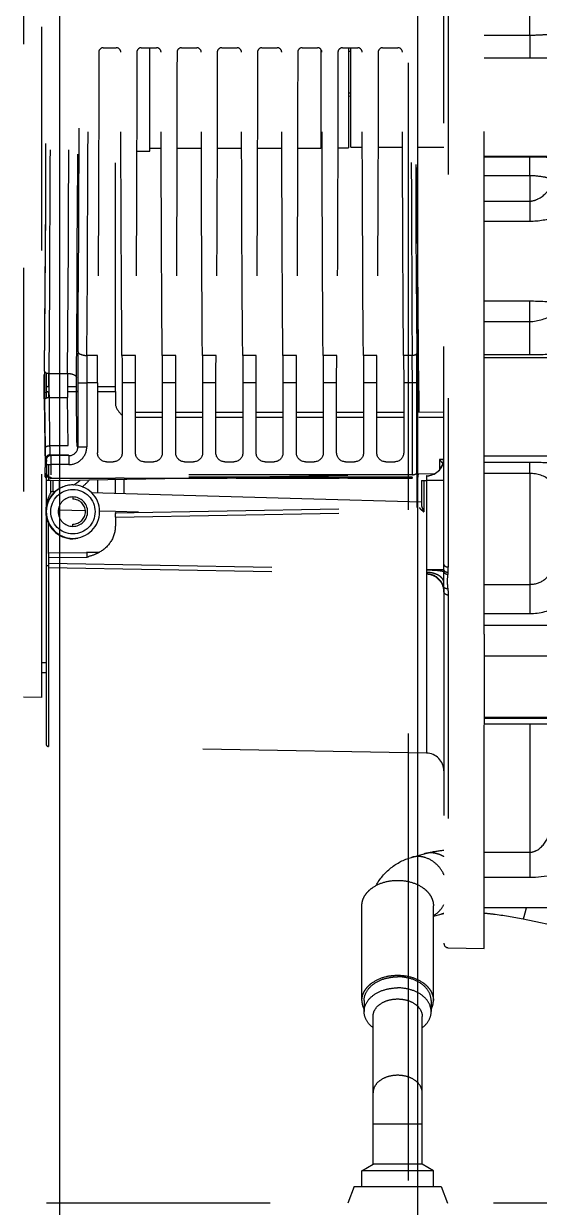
# Model space of a CAD drawing. Header units: millimetres. Extents: x 17886 to 18265, y -8727 to -7321.
# Drawn here: x 17965.225 to 17966.379, y -7876.462 to -7873.815 of the extents above; entities that cross this region are included whole.
import ezdxf

# ---------------------------------------------------------------- set-up
doc = ezdxf.new("R2010")
doc.units = ezdxf.units.MM
doc.linetypes.add('DASHEDX2', pattern=[1.5, 1, -0.5])
doc.linetypes.add('EPL_DASH', pattern=[1, 0.5, -0.5])
for name, color, linetype in [('2588541_VG01DXF_CONTINUOUS_LINE', 7, 'Continuous'), ('3551370_DKREDXF_CONTINUOUS_LINE', 7, 'Continuous'), ('3570569_DXF_CONTINUOUS_LINE', 7, 'Continuous'), ('3642481_DKREDXF_CONTINUOUS_LINE', 7, 'Continuous'), ('3725651_DKREDXF_CONTINUOUS_LINE', 7, 'Continuous'), ('3884027_DKREDXF_CONTINUOUS_LINE', 7, 'Continuous')]:
    doc.layers.add(name, color=color, linetype=linetype)

msp = doc.modelspace()

# ---------------------------------------------------------------- linework, layer by layer
at = {"color": 6}
for points in [[(17965.30618, -7860.90246), (17964.80618, -7860.90246), (17964.80618, -7880.90246), (17965.30618, -7880.90246)], [(17976.10618, -7860.90246), (17966.10618, -7860.90246), (17966.10618, -7878.90246), (17976.10618, -7878.90246)]]:
    msp.add_lwpolyline(points, close=True, dxfattribs=at)
at = {"color": 4, "linetype": 'DASHEDX2'}
msp.add_lwpolyline([(17975.80609, -7862.40246), (17975.80609, -7879.40246), (17975.20609, -7879.40246), (17975.20609, -7879.70246), (17975.70609, -7879.70246), (17975.70609, -7879.40246), (17975.80609, -7879.40246), (17966.08609, -7879.40246), (17966.18609, -7879.40246), (17966.18609, -7879.70246), (17966.68609, -7879.70246), (17966.68609, -7879.40246), (17966.08609, -7879.40246), (17966.08609, -7862.40246)], dxfattribs=at)
at = {"layer": '2588541_VG01DXF_CONTINUOUS_LINE', "color": 7, "linetype": 'EPL_DASH'}
for p, q in [((17966.09252, -7875.67956), (17966.12105, -7875.67149)), ((17966.14168, -7875.81115), (17966.15916, -7875.80621)), ((17966.34243, -7875.8173), (17966.43394, -7875.83633))]:
    msp.add_line(p, q, dxfattribs=at)
for centre, radius, start, end in [((17966.13258, -7875.733), 0.06401, 59.26591, 61.99057), ((17966.09329, -7875.7519), 0.07948, 24.77522, 28.24084), ((17966.14483, -7875.75559), 0.05261, 285.80377, 292.83978)]:
    msp.add_arc(centre, radius, start, end, dxfattribs=at)
for points, knots in [([(17966.12105, -7875.67149), (17966.12447, -7875.67053), (17966.13888, -7875.6669), (17966.15362, -7875.66469), (17966.16487, -7875.66357)], [0, 0, 0, 0, 0.2389649, 1, 1, 1, 1]), ([(17966.1503, -7875.67155), (17966.14788, -7875.67088), (17966.13827, -7875.66887), (17966.12809, -7875.6695), (17966.12105, -7875.6715)], [0, 0, 0, 0, 0.2549825, 1, 1, 1, 1]), ([(17966.0134, -7875.74245), (17966.02182, -7875.7275), (17966.04436, -7875.70027), (17966.07597, -7875.68425), (17966.09252, -7875.67956)], [0, 0, 0, 0, 0.4995076, 1, 1, 1, 1]), ([(17966.12177, -7875.67962), (17966.11935, -7875.67895), (17966.10974, -7875.67694), (17966.09956, -7875.67757), (17966.09252, -7875.67956)], [0, 0, 0, 0, 0.2549825, 1, 1, 1, 1]), ([(17966.16331, -7875.71429), (17966.15884, -7875.70596), (17966.14711, -7875.69113), (17966.13039, -7875.682), (17966.12177, -7875.67962)], [0, 0, 0, 0, 0.5138409, 1, 1, 1, 1]), ([(17966.14181, -7875.80967), (17966.14428, -7875.8083), (17966.1539, -7875.80195), (17966.16137, -7875.79256), (17966.1653, -7875.78482)], [0, 0, 0, 0, 0.2453001, 1, 1, 1, 1]), ([(17966.15916, -7875.80621), (17966.15955, -7875.8061), (17966.16146, -7875.80559), (17966.16338, -7875.80516), (17966.16492, -7875.80486)], [0, 0, 0, 0, 0.206969, 1, 1, 1, 1]), ([(17966.25498, -7875.80395), (17966.26198, -7875.8046), (17966.29131, -7875.80779), (17966.32044, -7875.81272), (17966.34243, -7875.8173)], [0, 0, 0, 0, 0.2384163, 1, 1, 1, 1]), ([(17966.34243, -7875.8173), (17966.34261, -7875.81734), (17966.34303, -7875.81659), (17966.34352, -7875.8155), (17966.34428, -7875.81332), (17966.34516, -7875.81046), (17966.34621, -7875.80676), (17966.34789, -7875.80045), (17966.34916, -7875.79535), (17966.35004, -7875.79172)], [0, 0, 0, 0, 0.0204491, 0.0713744, 0.1540633, 0.2677478, 0.4111503, 0.5824686, 1, 1, 1, 1])]:
    msp.add_open_spline(points, degree=3, knots=knots, dxfattribs=at)
msp.add_open_spline([(17966.16264, -7875.67649), (17966.15873, -7875.67441), (17966.15457, -7875.67273), (17966.1503, -7875.67155)], degree=3, dxfattribs=at)
at = {"layer": '3551370_DKREDXF_CONTINUOUS_LINE', "color": 6, "linetype": 'EPL_DASH'}
for p, q in [((17966.1652, -7875.03743), (17966.1652, -7871.82814)), ((17966.2552, -7874.55664), (17966.2552, -7871.94702)), ((17965.22502, -7872.36129), (17965.22502, -7875.32163)), ((17966.17502, -7872.65258), (17966.17502, -7875.03034)), ((17965.4302, -7874.6265), (17965.4302, -7873.86896)), ((17965.8902, -7873.87309), (17965.8902, -7874.09396)), ((17965.9516, -7873.8767), (17965.9575, -7873.87694)), ((17965.9516, -7873.96992), (17965.9572, -7873.97011)), ((17965.47773, -7874.10046), (17965.5072, -7874.10046)), ((17965.5072, -7874.09396), (17965.53264, -7874.09396)), ((17965.56775, -7874.09396), (17965.62264, -7874.09396)), ((17965.65775, -7874.09396), (17965.71264, -7874.09396)), ((17965.74775, -7874.09396), (17965.80264, -7874.09396)), ((17965.83775, -7874.09396), (17965.8902, -7874.09396)), ((17965.89264, -7874.0933), (17965.8902, -7874.09396)), ((17965.92775, -7874.09296), (17965.9516, -7874.09296)), ((17965.9572, -7874.09146), (17965.98264, -7874.09146)), ((17966.01776, -7874.09146), (17966.07264, -7874.09146)), ((17966.10563, -7874.09146), (17966.1652, -7874.09146)), ((17965.39042, -7874.55705), (17965.36659, -7874.55705)), ((17965.47542, -7874.55705), (17965.44497, -7874.55705)), ((17965.56542, -7874.55705), (17965.53497, -7874.55705)), ((17965.65542, -7874.55705), (17965.62497, -7874.55705)), ((17965.74542, -7874.55705), (17965.71497, -7874.55705)), ((17965.83542, -7874.55705), (17965.80497, -7874.55705)), ((17965.92542, -7874.55705), (17965.89497, -7874.55705)), ((17966.01542, -7874.55705), (17965.98497, -7874.55705)), ((17966.09434, -7874.55705), (17966.07497, -7874.55705)), ((17965.2752, -7874.59591), (17965.2752, -7874.62389)), ((17965.28031, -7874.5972), (17965.28031, -7874.62662)), ((17965.28171, -7874.5972), (17965.32286, -7874.5972)), ((17965.2752, -7874.64078), (17965.2752, -7874.65246)), ((17965.28031, -7874.63773), (17965.28031, -7874.65089)), ((17965.34634, -7874.61804), (17965.36634, -7874.61804)), ((17965.34634, -7874.61804), (17965.34634, -7874.76112)), ((17965.3902, -7874.61804), (17965.36634, -7874.61804)), ((17965.36634, -7874.61804), (17965.36634, -7874.76112)), ((17965.4302, -7874.6376), (17965.4302, -7874.66387)), ((17965.4752, -7874.61804), (17965.4452, -7874.61804)), ((17965.4752, -7874.77498), (17965.4752, -7874.61804)), ((17965.5652, -7874.61804), (17965.5352, -7874.61804)), ((17965.5352, -7874.61804), (17965.5352, -7874.77498)), ((17965.5652, -7874.77498), (17965.5652, -7874.61804)), ((17965.6552, -7874.61804), (17965.6252, -7874.61804)), ((17965.6552, -7874.77498), (17965.6552, -7874.61804)), ((17965.7452, -7874.61804), (17965.7152, -7874.61804)), ((17965.7452, -7874.77498), (17965.7452, -7874.61804)), ((17965.8352, -7874.61804), (17965.8052, -7874.61804)), ((17965.8052, -7874.61804), (17965.8052, -7874.77498)), ((17965.9252, -7874.61804), (17965.8952, -7874.61804)), ((17965.8952, -7874.61804), (17965.8952, -7874.77498)), ((17965.9252, -7874.77498), (17965.9252, -7874.61804)), ((17966.0152, -7874.61804), (17965.9852, -7874.61804)), ((17965.9852, -7874.61804), (17965.9852, -7874.77498)), ((17966.09459, -7874.61804), (17966.0752, -7874.61804)), ((17966.10458, -7874.61804), (17966.09459, -7874.61804)), ((17966.09459, -7874.82428), (17966.09459, -7874.61804)), ((17966.10458, -7874.81961), (17966.10458, -7874.61804)), ((17965.27178, -7874.65677), (17965.27315, -7874.76473)), ((17965.28178, -7874.65089), (17965.3229, -7874.65089)), ((17965.28178, -7874.65089), (17965.28315, -7874.75885)), ((17965.4752, -7874.68386), (17965.5352, -7874.68384)), ((17965.5652, -7874.68382), (17965.6252, -7874.6838)), ((17965.6552, -7874.68379), (17965.7152, -7874.68376)), ((17965.7452, -7874.68375), (17965.8052, -7874.68372)), ((17965.8352, -7874.68371), (17965.8952, -7874.68368)), ((17965.9252, -7874.68367), (17965.9852, -7874.68364)), ((17966.0152, -7874.68363), (17966.0752, -7874.6836)), ((17966.10912, -7874.68359), (17966.1652, -7874.68356)), ((17965.5352, -7874.6962), (17965.4752, -7874.69623)), ((17965.6252, -7874.69617), (17965.5652, -7874.69619)), ((17965.7152, -7874.69613), (17965.6552, -7874.69615)), ((17965.8052, -7874.69609), (17965.7452, -7874.69612)), ((17965.8952, -7874.69605), (17965.8352, -7874.69608)), ((17965.9852, -7874.69601), (17965.9252, -7874.69604)), ((17966.0752, -7874.69597), (17966.0152, -7874.696)), ((17966.1652, -7874.69593), (17966.10904, -7874.69596)), ((17965.34634, -7874.76112), (17965.36634, -7874.76112)), ((17965.27398, -7874.78945), (17965.27564, -7874.79111)), ((17965.28398, -7874.77946), (17965.28564, -7874.78112)), ((17965.32635, -7874.78112), (17965.28564, -7874.78112)), ((17965.32634, -7874.78112), (17965.32634, -7874.80111)), ((17965.49519, -7874.79498), (17965.5152, -7874.79498)), ((17965.94519, -7874.79498), (17965.9652, -7874.79498)), ((17966.1652, -7874.78946), (17966.15537, -7874.78976)), ((17966.16258, -7874.80136), (17966.1652, -7874.78722)), ((17966.2552, -7875.18039), (17966.2552, -7874.79175)), ((17965.2752, -7874.82214), (17965.2752, -7874.8362)), ((17965.27581, -7874.81961), (17965.27527, -7874.82122)), ((17965.28031, -7874.80111), (17965.28031, -7874.82769)), ((17965.32634, -7874.80111), (17965.28581, -7874.80111)), ((17966.12665, -7874.8266), (17966.12973, -7874.82642)), ((17966.12973, -7874.82642), (17966.1434, -7874.82249)), ((17966.1434, -7874.82249), (17966.15495, -7874.81375)), ((17966.15495, -7874.81375), (17966.16258, -7874.80136)), ((17965.27503, -7874.8362), (17965.27503, -7874.90646)), ((17965.28031, -7874.82935), (17965.28031, -7874.8362)), ((17965.28589, -7874.82935), (17965.28527, -7874.83121)), ((17965.30555, -7874.85478), (17965.30555, -7874.83681)), ((17965.3902, -7874.83533), (17965.3902, -7874.86407)), ((17965.4302, -7874.86518), (17965.4302, -7874.83463)), ((17965.44985, -7874.86573), (17965.44985, -7874.83429)), ((17966.12011, -7874.83671), (17966.12011, -7874.90671)), ((17966.1652, -7874.83661), (17966.1259, -7874.83661)), ((17966.1259, -7874.83661), (17966.1259, -7875.03631)), ((17965.28028, -7874.88212), (17965.28027, -7874.87755)), ((17965.28514, -7874.86114), (17965.29606, -7874.86145)), ((17965.84747, -7874.87677), (17966.1152, -7874.88419)), ((17965.36285, -7874.90453), (17965.3026, -7874.90285)), ((17965.43018, -7874.9064), (17965.39441, -7874.90541)), ((17965.43011, -7874.91875), (17966.12011, -7874.90671)), ((17965.48213, -7874.90785), (17965.43018, -7874.9064)), ((17966.1152, -7874.8928), (17966.1152, -7874.89303)), ((17965.28031, -7874.99874), (17965.28031, -7874.9312)), ((17965.28031, -7875.00874), (17965.36624, -7875.00799)), ((17965.28035, -7874.99874), (17965.36572, -7874.998)), ((17965.2752, -7875.02635), (17965.2752, -7875.42635)), ((17965.28031, -7875.02155), (17966.1259, -7875.03631)), ((17965.28031, -7875.03155), (17966.1259, -7875.04631)), ((17965.28031, -7875.03155), (17965.28031, -7875.43155)), ((17966.16461, -7875.03631), (17966.1259, -7875.03631)), ((17966.1259, -7875.03631), (17966.12597, -7875.03739)), ((17966.1259, -7875.04631), (17966.1259, -7875.44631)), ((17966.1652, -7875.06569), (17966.1652, -7875.04244)), ((17966.1652, -7875.08614), (17966.1652, -7875.87163)), ((17966.17502, -7875.09227), (17966.17502, -7875.88163)), ((17965.26537, -7875.26646), (17965.2752, -7875.26646)), ((17965.26537, -7875.32233), (17965.22502, -7875.32163)), ((17966.2552, -7875.88303), (17966.2552, -7875.38171)), ((17966.1259, -7875.44631), (17965.28031, -7875.43155)), ((17966.17502, -7875.88163), (17966.2552, -7875.88303))]:
    msp.add_line(p, q, dxfattribs=at)
at = {"layer": '3551370_DKREDXF_CONTINUOUS_LINE', "color": 7, "linetype": 'EPL_DASH'}
for p, q in [((17965.26537, -7875.32233), (17965.26537, -7872.36058)), ((17965.40306, -7873.86896), (17965.43233, -7873.86896)), ((17965.48806, -7873.86896), (17965.52233, -7873.86896)), ((17965.5072, -7874.10046), (17965.5072, -7873.86896)), ((17965.57806, -7873.86896), (17965.61233, -7873.86896)), ((17965.66806, -7873.86896), (17965.70233, -7873.86896)), ((17965.75806, -7873.86896), (17965.79233, -7873.86896)), ((17965.84806, -7873.86896), (17965.88233, -7873.86896)), ((17965.93806, -7873.86896), (17965.97233, -7873.86896)), ((17965.9516, -7873.86896), (17965.9516, -7874.09296)), ((17965.9572, -7874.09146), (17965.9572, -7873.86896)), ((17966.02806, -7873.86896), (17966.06233, -7873.86896)), ((17965.9572, -7873.9774), (17965.9516, -7873.97775)), ((17965.2752, -7874.62389), (17965.2752, -7874.64078)), ((17965.28031, -7874.62662), (17965.28159, -7874.62661)), ((17965.28031, -7874.63773), (17965.28164, -7874.63773)), ((17965.3228, -7874.62658), (17965.3428, -7874.62657)), ((17965.32283, -7874.63769), (17965.34289, -7874.63767)), ((17965.34426, -7874.7471), (17965.34289, -7874.63913)), ((17965.3902, -7874.61804), (17965.3902, -7874.77498)), ((17965.3902, -7874.62653), (17965.4302, -7874.6265)), ((17965.3902, -7874.63764), (17965.4302, -7874.6376)), ((17965.4302, -7874.6376), (17965.4302, -7874.6265)), ((17965.4452, -7874.61804), (17965.4452, -7874.77498)), ((17965.6252, -7874.61804), (17965.6252, -7874.77498)), ((17965.7152, -7874.61804), (17965.7152, -7874.77498)), ((17965.8352, -7874.77498), (17965.8352, -7874.61804)), ((17966.0152, -7874.77498), (17966.0152, -7874.61804)), ((17966.0752, -7874.61804), (17966.0752, -7874.77498)), ((17965.27088, -7874.65418), (17965.27283, -7874.8079)), ((17965.32427, -7874.75885), (17965.3229, -7874.65089)), ((17965.28315, -7874.75885), (17965.32427, -7874.75885)), ((17965.34634, -7874.76112), (17965.34468, -7874.75946)), ((17965.28398, -7874.77946), (17965.32468, -7874.77946)), ((17965.32635, -7874.78112), (17965.32468, -7874.77946)), ((17965.41019, -7874.79498), (17965.4252, -7874.79498)), ((17965.58519, -7874.79498), (17965.6052, -7874.79498)), ((17965.67519, -7874.79498), (17965.6952, -7874.79498)), ((17965.76519, -7874.79498), (17965.7852, -7874.79498)), ((17965.85519, -7874.79498), (17965.8752, -7874.79498)), ((17966.03519, -7874.79498), (17966.0552, -7874.79498)), ((17966.15537, -7874.78976), (17966.15537, -7874.81304)), ((17965.27581, -7874.80111), (17965.28581, -7874.80111)), ((17965.27581, -7874.80111), (17965.27581, -7874.81961)), ((17965.28581, -7874.80111), (17965.28581, -7874.82425)), ((17966.09459, -7874.82428), (17965.28581, -7874.82425)), ((17965.9501, -7874.82556), (17965.73274, -7874.82935)), ((17966.10515, -7874.82285), (17966.10163, -7874.82291)), ((17966.10512, -7874.82122), (17966.10458, -7874.81961)), ((17966.1439, -7874.82217), (17966.1068, -7874.82282)), ((17965.27349, -7874.82844), (17965.27433, -7874.83096)), ((17965.27503, -7874.8362), (17965.28502, -7874.8362)), ((17965.28502, -7874.8362), (17965.28502, -7874.86527)), ((17965.28527, -7874.83121), (17965.43021, -7874.83121)), ((17966.0945, -7874.82935), (17965.28589, -7874.82935)), ((17965.62618, -7874.83121), (17965.28603, -7874.83715)), ((17965.2902, -7874.8362), (17965.2902, -7874.86128)), ((17965.3352, -7874.84654), (17965.3352, -7874.84681)), ((17965.4502, -7874.83121), (17965.6802, -7874.83121)), ((17965.68991, -7874.83083), (17965.69066, -7874.83083)), ((17965.7002, -7874.83121), (17965.9302, -7874.83121)), ((17965.939, -7874.83094), (17965.94158, -7874.83094)), ((17965.9502, -7874.83121), (17966.09512, -7874.83121)), ((17966.09512, -7874.83121), (17966.0945, -7874.82935)), ((17966.10537, -7874.8975), (17966.10537, -7874.8362)), ((17966.1059, -7874.84095), (17966.1059, -7874.8975)), ((17966.1069, -7874.82844), (17966.10606, -7874.83096)), ((17966.1152, -7874.83671), (17966.12011, -7874.83671)), ((17966.1152, -7874.83671), (17966.1152, -7874.8928)), ((17966.12011, -7874.83671), (17966.1259, -7874.83661)), ((17965.3352, -7874.87352), (17965.3352, -7874.87852)), ((17965.43011, -7874.90876), (17966.11028, -7874.89688)), ((17966.11028, -7874.89688), (17966.1103, -7874.89704)), ((17966.1103, -7874.89704), (17966.11031, -7874.8975)), ((17966.1152, -7874.8928), (17966.11521, -7874.89302)), ((17965.2752, -7874.91176), (17965.2752, -7875.02635)), ((17965.43011, -7874.91875), (17965.43011, -7874.93827)), ((17965.3352, -7874.9394), (17965.3352, -7874.9344)), ((17965.3352, -7874.96646), (17965.3352, -7874.96611)), ((17965.3352, -7874.96654), (17965.3352, -7874.96716)), ((17965.28031, -7875.00874), (17965.28031, -7875.02155)), ((17965.39365, -7874.99776), (17965.36572, -7874.998)), ((17966.1652, -7875.07561), (17966.1652, -7875.06569)), ((17965.2752, -7875.24481), (17965.26537, -7875.24481))]:
    msp.add_line(p, q, dxfattribs=at)
at = {"layer": '3551370_DKREDXF_CONTINUOUS_LINE', "color": 6, "linetype": 'EPL_DASH'}
for points in [[(17965.37641, -7874.86368), (17965.55742, -7874.86872), (17965.84747, -7874.87677)], [(17966.12611, -7875.04554), (17966.12608, -7875.04577), (17966.12605, -7875.04596), (17966.12602, -7875.04612), (17966.12598, -7875.04622), (17966.12594, -7875.04629), (17966.1259, -7875.04631)]]:
    msp.add_lwpolyline(points, dxfattribs=at)
msp.add_circle((17965.3352, -7874.90646), 0.04965, dxfattribs=at)
for centre, radius, start, end in [((17882.24349, -7873.84146), 83.1029, 359.4722425, 0.5277575), ((17883.75579, -7873.84146), 81.51938, 359.4722386, 0.5277614), ((17882.70715, -7873.84146), 82.57802, 359.4756336, 0.5243686), ((17884.32059, -7873.84146), 81.0058, 359.4654546, 0.5345454), ((17868.89684, -7873.84146), 96.4724, 359.5750029, 0.4249971), ((18062.01282, -7873.84146), 95.92114, 179.5725603, 180.4274396), ((18060.93601, -7873.84146), 94.83434, 179.5701159, 180.4298841), ((17871.05681, -7873.84146), 94.29244, 359.5701159, 0.4298841), ((17974.13609, -7874.61608), 8.78975, 179.56223, 180.012788), ((17972.20778, -7874.6163), 6.84145, 179.503755, 180.014605), ((17958.82555, -7874.6163), 7.26904, 359.986255, 0.467054), ((17957.45225, -7874.6176), 8.65234, 359.997096, 0.427886), ((17965.32634, -7874.76112), 0.03999, 269.9986, 0.0014), ((17965.28398, -7874.78946), 0.01, 90.02106, 179.97894), ((17965.28564, -7874.79112), 0.01, 90.02106, 179.97894), ((17965.3352, -7874.90646), 0.05965, 90, 270), ((17965.27697, -7874.7473), 0.11615, 300.64496, 306.98544), ((17965.28293, -7874.75536), 0.10611, 307.0314, 310.44368), ((17965.3352, -7874.90646), 0.03294, 270, 90), ((17966.1252, -7875.0863), 0.04, 38.14286, 50.85714), ((17965.2804, -7875.42635), 0.0052, 179.99785, 268.99996), ((17966.1252, -7875.4863), 0.04, 0, 89), ((17966.1752, -7875.87163), 0.01, 180, 269)]:
    msp.add_arc(centre, radius, start, end, dxfattribs=at)
at = {"layer": '3551370_DKREDXF_CONTINUOUS_LINE', "color": 7, "linetype": 'EPL_DASH'}
for centre, radius, start, end in [((17965.40307, -7873.87896), 0.01, 90.05051, 180.04819), ((17965.43233, -7873.87896), 0.01, 359.95181, 89.94949), ((17965.61233, -7873.87896), 0.01, 359.95181, 89.94949), ((17965.70233, -7873.87896), 0.01, 359.95181, 89.94949), ((17965.84807, -7873.87896), 0.01, 90.05051, 180.04819), ((17966.02807, -7873.87896), 0.01, 90.05051, 180.04819), ((17966.06233, -7873.87896), 0.01, 359.95181, 89.94949), ((17968.44864, -7874.62172), 3.17706, 179.8565, 180.45578), ((17968.15969, -7874.61967), 2.8881, 179.45783, 179.88298), ((17967.48729, -7874.62169), 2.20571, 179.82785, 180.54692), ((17967.4823, -7874.62094), 2.20072, 179.60667, 179.84689), ((17967.10585, -7874.61826), 1.82426, 179.33834, 179.60969), ((17969.52181, -7874.62138), 4.19902, 179.66999, 180.40259), ((17966.85437, -7874.62143), 1.51158, 179.44995, 180.67102), ((17967.4432, -7874.62949), 2.17159, 180.46197, 180.71971), ((17966.79287, -7874.62812), 1.51126, 180.55455, 180.86328), ((17965.32635, -7874.76113), 0.01999, 269.97473, 344.99562), ((17965.32624, -7874.76112), 0.02009, 345.03877, 359.98825), ((17966.22857, -7874.73634), 0.09062, 216.12434, 218.77402), ((17966.12595, -7874.78731), 0.03926, 337.70743, 340.89643), ((17966.12586, -7874.78732), 0.03933, 340.95067, 359.9223), ((17966.0944, -7874.80411), 0.02025, 270.53656, 277.48669), ((17966.12596, -7874.7876), 0.039, 271.01137, 277.67612), ((17966.1258, -7874.78721), 0.03943, 315.73913, 318.94952), ((17966.12572, -7874.78717), 0.03953, 318.98609, 334.48736), ((17966.12599, -7874.78733), 0.03921, 334.52374, 337.70796), ((17966.1497, -7874.8363), 0.87467, 179.70174, 179.99392), ((17965.3352, -7874.90646), 0.05991, 90, 140.61696), ((17965.3352, -7874.90646), 0.05965, 270, 90), ((17965.33646, -7874.90749), 0.06154, 140.61944, 154.04229), ((17965.34551, -7874.89837), 0.06895, 151.31034, 152.15093), ((17965.3352, -7874.90646), 0.03294, 90, 270), ((17965.3352, -7874.90646), 0.02794, 270, 90), ((17965.3352, -7874.90646), 0.0607, 180, 270), ((17966.39339, -7874.79145), 0.29658, 201.65216, 202.42076), ((17966.51883, -7874.4109), 0.63624, 230.99142, 231.19462), ((17967.1628, -7874.47492), 1.12856, 202.3775, 202.4951), ((17965.33473, -7874.90607), 0.06047, 270.4473, 281.85942), ((17965.3352, -7874.90646), 0.06, 270, 281.49364), ((17966.28413, -7875.00422), 1.00384, 180.08293, 180.25832), ((17965.23134, -7874.51923), 0.50704, 285.43032, 285.5968), ((17965.27857, -7874.68802), 0.33177, 285.57762, 286.16479), ((17966.15188, -7875.02983), 0.87161, 179.45596, 179.84229), ((17966.12574, -7875.3688), 0.33141, 87.02296, 89.96045), ((17966.13144, -7875.25819), 0.22065, 85.08329, 87.01055), ((17966.0481, -7875.02459), 0.1171, 354.25827, 0.0392), ((17966.08012, -7875.03041), 0.0949, 352.86768, 0.04212), ((17966.1252, -7875.0863), 0.04, 50.85714, 89), ((17966.1252, -7875.0863), 0.04, 360, 38.14286), ((17966.17549, -7875.02966), 0.01681, 252.46879, 263.93388), ((17966.17587, -7875.02549), 0.01678, 252.6352, 259.10977), ((17966.17583, -7875.02574), 0.01652, 259.06954, 264.65235)]:
    msp.add_arc(centre, radius, start, end, dxfattribs=at)
at = {"layer": '3551370_DKREDXF_CONTINUOUS_LINE', "color": 6, "linetype": 'EPL_DASH', "extrusion": (0, 0, -1)}
for centre, major_axis, ratio, start_param, end_param in [((17966.13225, -7873.84146), (0, 1.5475), 0.0174551, -2.110407, -1.0513296), ((17965.44736, -7873.84146), (0, 1.76), 0.0174551, -4.6910767, -4.293675), ((17965.56304, -7873.84146), (0, 1.76), 0.0174551, -1.9895103, -1.5921086), ((17965.53736, -7873.84146), (0, 1.76), 0.0174551, -4.6910767, -4.293675), ((17965.62736, -7873.84146), (0, 1.76), 0.0174551, -4.6910767, -4.293675), ((17965.71736, -7873.84146), (0, 1.76), 0.0174551, -4.6910767, -4.293675), ((17965.83304, -7873.84146), (0, 1.76), 0.0174551, -1.9895103, -1.5921086), ((17965.92304, -7873.84146), (0, 1.76), 0.0174551, -1.9895103, -1.5921086), ((17965.89736, -7873.84146), (0, 1.76), 0.0174551, -4.6910767, -4.293675), ((17966.01304, -7873.84146), (0, 1.76), 0.0174551, -1.9895103, -1.5921086), ((17965.47782, -7874.61804), (0, 0.15), 0.0174551, -1.5707963, -1.1520823), ((17965.53258, -7874.61804), (0, 0.15), 0.0174551, 1.1520823, 1.5707963), ((17965.56782, -7874.61804), (0, 0.15), 0.0174551, -1.5707963, -1.1520823), ((17965.65782, -7874.61804), (0, 0.15), 0.0174551, -1.5707963, -1.1520823), ((17965.74782, -7874.61804), (0, 0.15), 0.0174551, -1.5707963, -1.1520823), ((17965.80258, -7874.61804), (0, 0.15), 0.0174551, 1.1520823, 1.5707963), ((17965.89258, -7874.61804), (0, 0.15), 0.0174551, 1.1520823, 1.5707963), ((17965.92782, -7874.61804), (0, 0.15), 0.0174551, -1.5707963, -1.1520823), ((17965.98258, -7874.61804), (0, 0.15), 0.0174551, 1.1520823, 1.5707963), ((17966.10833, -7874.66226), (0, 0.05), 0.0174551, 1.0311856, 2.0136672), ((17965.4952, -7874.77497), (0.01415, 0.01415), 0.9996955, -3.9268385, -2.3563468), ((17965.51519, -7874.77497), (-0.01415, 0.01415), 0.9996955, -3.9268385, -2.3563468), ((17965.9452, -7874.77497), (0.01415, 0.01415), 0.9996955, -3.9268385, -2.3563468), ((17965.96519, -7874.77497), (-0.01415, 0.01415), 0.9996955, 2.3563468, 3.9268385)]:
    msp.add_ellipse(centre, major_axis=major_axis, ratio=ratio, start_param=start_param, end_param=end_param, dxfattribs=at)
at = {"layer": '3551370_DKREDXF_CONTINUOUS_LINE', "color": 7, "linetype": 'EPL_DASH', "extrusion": (0, 0, -1)}
for centre, major_axis, ratio, start_param, end_param in [((17965.24814, -7873.84146), (0, 1.505), 0.0174551, 1.0428629, 2.0987298), ((17965.36236, -7873.84146), (0, 1.76), 0.0174551, -4.6910767, -4.293675), ((17965.47304, -7873.84146), (0, 1.76), 0.0174551, -1.9895103, -1.5921086), ((17965.65304, -7873.84146), (0, 1.76), 0.0174551, -1.9895103, -1.5921086), ((17965.74304, -7873.84146), (0, 1.76), 0.0174551, -1.9895103, -1.5921086), ((17965.80736, -7873.84146), (0, 1.76), 0.0174551, -4.6910767, -4.293675), ((17965.98736, -7873.84146), (0, 1.76), 0.0174551, -4.6910767, -4.293675), ((17966.10304, -7873.84146), (0, 1.76), 0.0174551, -1.9895103, -1.5921086), ((17965.39282, -7874.61804), (0, 0.15), 0.0174551, -1.5707963, -1.1520823), ((17965.44258, -7874.61804), (0, 0.15), 0.0174551, 1.1520823, 1.5707963), ((17965.62258, -7874.61804), (0, 0.15), 0.0174551, 1.1520823, 1.5707963), ((17965.71258, -7874.61804), (0, 0.15), 0.0174551, 1.1520823, 1.5707963), ((17965.83782, -7874.61804), (0, 0.15), 0.0174551, -1.5707963, -1.1520823), ((17966.01782, -7874.61804), (0, 0.15), 0.0174551, -1.5707963, -1.1520823), ((17966.07258, -7874.61804), (0, 0.15), 0.0174551, 1.1520823, 1.5707963), ((17965.27159, -7874.62479), (0, 0.05), 0.0174551, 4.0840704, 5.2403224), ((17965.4102, -7874.77497), (-0.01415, -0.01415), 0.9996955, -0.7852459, 0.7852459), ((17965.42519, -7874.77497), (-0.01415, 0.01415), 0.9996955, -3.9268385, -2.3563468), ((17965.5852, -7874.77497), (-0.01415, -0.01415), 0.9996955, -0.7852459, 0.7852459), ((17965.60519, -7874.77497), (-0.01415, 0.01415), 0.9996955, -3.9268385, -2.3563468), ((17965.6752, -7874.77497), (-0.01415, -0.01415), 0.9996955, -0.7852459, 0.7852459), ((17965.69519, -7874.77497), (-0.01415, 0.01415), 0.9996955, -3.9268385, -2.3563468), ((17965.7652, -7874.77497), (-0.01415, -0.01415), 0.9996955, -0.7852459, 0.7852459), ((17965.78519, -7874.77497), (-0.01415, 0.01415), 0.9996955, -3.9268385, -2.3563468), ((17965.8552, -7874.77497), (0.01415, 0.01415), 0.9996955, -3.9268385, -2.3563468), ((17965.87519, -7874.77497), (-0.01415, 0.01415), 0.9996955, -3.9268385, -2.3563468), ((17966.0352, -7874.77497), (-0.01415, -0.01415), 0.9996955, -0.7852459, 0.7852459), ((17966.05519, -7874.77497), (-0.01415, 0.01415), 0.9996955, -3.9268385, -2.3563468), ((17965.27354, -7874.77851), (0, 0.05), 0.0174551, 3.1939525, 4.0840704), ((17966.10686, -7874.77851), (0, 0.05), 0.0174551, 2.6635664, 3.0892328), ((17965.27432, -7874.84095), (0, 0.01), 0.0174551, 0.0523599, 0.4319984), ((17966.10607, -7874.84095), (0, 0.01), 0.0174551, -1.5707963, -0.0523599)]:
    msp.add_ellipse(centre, major_axis=major_axis, ratio=ratio, start_param=start_param, end_param=end_param, dxfattribs=at)
at = {"layer": '3551370_DKREDXF_CONTINUOUS_LINE', "color": 7, "linetype": 'EPL_DASH'}
for points in [[(17965.48806, -7873.86896), (17965.48398, -7873.86896), (17965.47943, -7873.87254), (17965.4784, -7873.87649)], [(17965.53232, -7873.87897), (17965.53232, -7873.87526), (17965.52956, -7873.87114), (17965.52613, -7873.86973)], [(17965.57806, -7873.86896), (17965.57398, -7873.86896), (17965.56943, -7873.87254), (17965.5684, -7873.87649)], [(17965.66806, -7873.86896), (17965.66398, -7873.86896), (17965.65943, -7873.87254), (17965.6584, -7873.87649)], [(17965.75806, -7873.86896), (17965.75398, -7873.86896), (17965.74943, -7873.87254), (17965.7484, -7873.87649)], [(17965.80232, -7873.87897), (17965.80232, -7873.87526), (17965.79956, -7873.87114), (17965.79613, -7873.86973)], [(17965.89232, -7873.87897), (17965.89232, -7873.87526), (17965.88956, -7873.87114), (17965.88613, -7873.86973)], [(17965.93806, -7873.86896), (17965.93398, -7873.86896), (17965.92943, -7873.87254), (17965.9284, -7873.87649)], [(17965.98232, -7873.87897), (17965.98232, -7873.87526), (17965.97956, -7873.87114), (17965.97613, -7873.86973)], [(17965.4302, -7874.66387), (17965.4302, -7874.66553), (17965.4304, -7874.66719), (17965.43077, -7874.6688)], [(17965.43077, -7874.6688), (17965.43269, -7874.67718), (17965.43875, -7874.68432), (17965.44475, -7874.69048)], [(17966.16318, -7874.79915), (17966.16137, -7874.79718), (17966.1596, -7874.79517), (17966.15792, -7874.79309)], [(17965.27605, -7874.82504), (17965.27703, -7874.82739), (17965.2791, -7874.82946), (17965.28146, -7874.83043)], [(17966.15404, -7874.81473), (17966.14809, -7874.82085), (17966.13963, -7874.82511), (17966.13117, -7874.82625)], [(17965.27736, -7874.88591), (17965.27891, -7874.87908), (17965.28127, -7874.87236), (17965.28455, -7874.86616)], [(17965.27503, -7874.90646), (17965.27511, -7874.89759), (17965.27725, -7874.88853), (17965.28112, -7874.88055)], [(17965.27503, -7874.90646), (17965.27506, -7874.89957), (17965.27583, -7874.89263), (17965.27736, -7874.88591)], [(17966.11222, -7874.90005), (17966.11415, -7874.90192), (17966.11627, -7874.9036), (17966.11835, -7874.90529)], [(17966.1152, -7874.89302), (17966.11537, -7874.89577), (17966.11672, -7874.89832), (17966.11773, -7874.90088)], [(17965.39366, -7874.99777), (17965.38652, -7875.00167), (17965.37875, -7875.0044), (17965.37093, -7875.00667)], [(17966.12597, -7875.03739), (17966.1261, -7875.03951), (17966.1262, -7875.04164), (17966.12618, -7875.04376)], [(17966.16461, -7875.03631), (17966.16522, -7875.03895), (17966.16827, -7875.04069), (17966.17086, -7875.0415)], [(17966.143, -7875.04464), (17966.13747, -7875.04302), (17966.13166, -7875.04225), (17966.1259, -7875.04219)], [(17966.14304, -7875.0494), (17966.13778, -7875.04699), (17966.1319, -7875.04566), (17966.12611, -7875.04554)], [(17966.15045, -7875.04746), (17966.14805, -7875.04631), (17966.14555, -7875.04538), (17966.143, -7875.04464)], [(17966.16415, -7875.07405), (17966.1615, -7875.06356), (17966.15287, -7875.05392), (17966.14304, -7875.0494)], [(17966.15666, -7875.05117), (17966.15473, -7875.04973), (17966.15262, -7875.0485), (17966.15045, -7875.04746)], [(17966.16536, -7875.0427), (17966.16668, -7875.04415), (17966.16856, -7875.0451), (17966.17043, -7875.04569)], [(17966.17371, -7875.04638), (17966.1722, -7875.05681), (17966.17219, -7875.06758), (17966.17371, -7875.07801)]]:
    msp.add_open_spline(points, degree=3, dxfattribs=at)
for points, knots in [([(17965.52613, -7873.86973), (17965.52553, -7873.86948), (17965.52428, -7873.8691), (17965.52298, -7873.86896), (17965.52233, -7873.86896)], [0, 0, 0, 0, 0.503891, 1, 1, 1, 1]), ([(17965.79613, -7873.86973), (17965.79553, -7873.86948), (17965.79428, -7873.8691), (17965.79298, -7873.86896), (17965.79233, -7873.86896)], [0, 0, 0, 0, 0.503891, 1, 1, 1, 1]), ([(17965.88613, -7873.86973), (17965.88553, -7873.86948), (17965.88428, -7873.8691), (17965.88298, -7873.86896), (17965.88233, -7873.86896)], [0, 0, 0, 0, 0.503891, 1, 1, 1, 1]), ([(17965.97613, -7873.86973), (17965.97553, -7873.86948), (17965.97428, -7873.8691), (17965.97298, -7873.86896), (17965.97233, -7873.86896)], [0, 0, 0, 0, 0.503891, 1, 1, 1, 1]), ([(17965.4784, -7873.87649), (17965.47829, -7873.87689), (17965.47813, -7873.87771), (17965.47807, -7873.87855), (17965.47807, -7873.87897)], [0, 0, 0, 0, 0.5029577, 1, 1, 1, 1]), ([(17965.5684, -7873.87649), (17965.56829, -7873.87689), (17965.56813, -7873.87771), (17965.56807, -7873.87855), (17965.56807, -7873.87897)], [0, 0, 0, 0, 0.5029577, 1, 1, 1, 1]), ([(17965.6584, -7873.87649), (17965.65829, -7873.87689), (17965.65813, -7873.87771), (17965.65807, -7873.87855), (17965.65807, -7873.87897)], [0, 0, 0, 0, 0.5029577, 1, 1, 1, 1]), ([(17965.7484, -7873.87649), (17965.74829, -7873.87689), (17965.74813, -7873.87771), (17965.74807, -7873.87855), (17965.74807, -7873.87897)], [0, 0, 0, 0, 0.5029579, 1, 1, 1, 1]), ([(17965.9284, -7873.87649), (17965.92829, -7873.87689), (17965.92813, -7873.87771), (17965.92807, -7873.87855), (17965.92807, -7873.87897)], [0, 0, 0, 0, 0.5029577, 1, 1, 1, 1]), ([(17965.27171, -7874.59234), (17965.27177, -7874.59409), (17965.27466, -7874.596), (17965.27707, -7874.59662), (17965.27793, -7874.5968)], [0, 0, 0, 0, 0.6668261, 1, 1, 1, 1]), ([(17965.27793, -7874.5968), (17965.27855, -7874.59693), (17965.2798, -7874.59712), (17965.28107, -7874.59719), (17965.28171, -7874.5972)], [0, 0, 0, 0, 0.4966657, 1, 1, 1, 1]), ([(17965.32286, -7874.5972), (17965.3254, -7874.59722), (17965.33245, -7874.59779), (17965.3427, -7874.60182), (17965.34286, -7874.60692)], [0, 0, 0, 0, 0.3325942, 1, 1, 1, 1]), ([(17965.2752, -7874.62389), (17965.2752, -7874.62511), (17965.27734, -7874.62668), (17965.27915, -7874.62636), (17965.27973, -7874.62616)], [0, 0, 0, 0, 0.6645191, 1, 1, 1, 1]), ([(17965.2752, -7874.64078), (17965.2752, -7874.63949), (17965.27723, -7874.63765), (17965.27916, -7874.63802), (17965.27973, -7874.63824)], [0, 0, 0, 0, 0.67657, 1, 1, 1, 1]), ([(17965.27178, -7874.65677), (17965.27183, -7874.65482), (17965.27451, -7874.65241), (17965.27713, -7874.65158), (17965.27799, -7874.65137)], [0, 0, 0, 0, 0.6857274, 1, 1, 1, 1]), ([(17965.27799, -7874.65137), (17965.27861, -7874.65121), (17965.27987, -7874.65098), (17965.28114, -7874.65089), (17965.28178, -7874.65089)], [0, 0, 0, 0, 0.4978042, 1, 1, 1, 1]), ([(17965.34445, -7874.75607), (17965.34443, -7874.75548), (17965.34434, -7874.75249), (17965.34429, -7874.7495), (17965.34426, -7874.7471)], [0, 0, 0, 0, 0.1978341, 1, 1, 1, 1]), ([(17965.28315, -7874.75885), (17965.28319, -7874.76168), (17965.28337, -7874.76661), (17965.28328, -7874.77316), (17965.28397, -7874.77686), (17965.28358, -7874.77913), (17965.28398, -7874.77946)], [0, 0, 0, 0, 0.4115038, 0.7253658, 0.9249138, 1, 1, 1, 1]), ([(17965.34468, -7874.75946), (17965.34446, -7874.75924), (17965.3447, -7874.75792), (17965.34447, -7874.7569), (17965.34445, -7874.75607)], [0, 0, 0, 0, 0.2727732, 1, 1, 1, 1]), ([(17965.27527, -7874.82122), (17965.27518, -7874.82152), (17965.27531, -7874.8251), (17965.27505, -7874.82854), (17965.27504, -7874.83174)], [0, 0, 0, 0, 0.0880522, 1, 1, 1, 1]), ([(17965.27527, -7874.82122), (17965.27527, -7874.82187), (17965.27541, -7874.82318), (17965.2758, -7874.82443), (17965.27605, -7874.82504)], [0, 0, 0, 0, 0.4960384, 1, 1, 1, 1]), ([(17965.27581, -7874.81961), (17965.27585, -7874.8232), (17965.27955, -7874.82844), (17965.28453, -7874.82935), (17965.28589, -7874.82935)], [0, 0, 0, 0, 0.7246052, 1, 1, 1, 1]), ([(17966.10458, -7874.81961), (17966.10456, -7874.82013), (17966.10322, -7874.82311), (17966.09957, -7874.82385), (17966.09703, -7874.82418)], [0, 0, 0, 0, 0.1684456, 1, 1, 1, 1]), ([(17966.10537, -7874.8362), (17966.10537, -7874.83276), (17966.10493, -7874.82785), (17966.10561, -7874.8227), (17966.10512, -7874.82122)], [0, 0, 0, 0, 0.6891348, 1, 1, 1, 1]), ([(17966.12665, -7874.8266), (17966.12567, -7874.82661), (17966.12675, -7874.832), (17966.12606, -7874.83424), (17966.1259, -7874.83661)], [0, 0, 0, 0, 0.2927966, 1, 1, 1, 1]), ([(17965.28146, -7874.83043), (17965.28206, -7874.83068), (17965.28332, -7874.83107), (17965.28463, -7874.83121), (17965.28527, -7874.83121)], [0, 0, 0, 0, 0.5039151, 1, 1, 1, 1]), ([(17965.43021, -7874.83121), (17965.43092, -7874.83047), (17965.43482, -7874.83133), (17965.44011, -7874.83029), (17965.44546, -7874.83134), (17965.44945, -7874.83043), (17965.4502, -7874.83121)], [0, 0, 0, 0, 0.1536648, 0.4942334, 0.8385977, 1, 1, 1, 1]), ([(17965.6802, -7874.83121), (17965.68065, -7874.83113), (17965.68389, -7874.83087), (17965.68713, -7874.83083), (17965.68991, -7874.83083)], [0, 0, 0, 0, 0.1421773, 1, 1, 1, 1]), ([(17965.69066, -7874.83083), (17965.69171, -7874.83083), (17965.69488, -7874.8309), (17965.6981, -7874.83082), (17965.7002, -7874.83121)], [0, 0, 0, 0, 0.3287681, 1, 1, 1, 1]), ([(17965.9302, -7874.83121), (17965.93073, -7874.83116), (17965.93366, -7874.83098), (17965.9366, -7874.83094), (17965.939, -7874.83094)], [0, 0, 0, 0, 0.1815554, 1, 1, 1, 1]), ([(17965.94158, -7874.83094), (17965.94393, -7874.83095), (17965.94681, -7874.83098), (17965.94968, -7874.83116), (17965.9502, -7874.83121)], [0, 0, 0, 0, 0.8181595, 1, 1, 1, 1]), ([(17966.11031, -7874.8975), (17966.11032, -7874.89792), (17966.11104, -7874.89885), (17966.11175, -7874.8996), (17966.11222, -7874.90005)], [0, 0, 0, 0, 0.3908489, 1, 1, 1, 1]), ([(17965.43011, -7874.90876), (17965.42987, -7874.90876), (17965.43039, -7874.9103), (17965.42964, -7874.91284), (17965.43009, -7874.91638), (17965.43011, -7874.91875)], [0, 0, 0, 0, 0.0731749, 0.2898154, 1, 1, 1, 1]), ([(17965.43011, -7874.93827), (17965.43011, -7874.95034), (17965.42312, -7874.975), (17965.40426, -7874.99199), (17965.39366, -7874.99777)], [0, 0, 0, 0, 0.4997716, 1, 1, 1, 1]), ([(17965.28035, -7874.99874), (17965.27973, -7874.99875), (17965.28109, -7875.00251), (17965.2803, -7875.00398), (17965.2803, -7875.00567)], [0, 0, 0, 0, 0.2682461, 1, 1, 1, 1]), ([(17965.36572, -7874.998), (17965.36671, -7874.99799), (17965.36581, -7875.0034), (17965.36637, -7875.00564), (17965.36624, -7875.00799)], [0, 0, 0, 0, 0.2955467, 1, 1, 1, 1]), ([(17965.2752, -7875.02437), (17965.2752, -7875.02504), (17965.276, -7875.0265), (17965.27751, -7875.02717), (17965.27834, -7875.02718)], [0, 0, 0, 0, 0.4462359, 1, 1, 1, 1]), ([(17965.27834, -7875.02718), (17965.27857, -7875.02718), (17965.27904, -7875.02714), (17965.2795, -7875.027), (17965.27973, -7875.02691)], [0, 0, 0, 0, 0.4745532, 1, 1, 1, 1]), ([(17965.28028, -7875.03102), (17965.28029, -7875.03115), (17965.28034, -7875.03127), (17965.28026, -7875.03155), (17965.28031, -7875.03155)], [0, 0, 0, 0, 0.7419768, 1, 1, 1, 1]), ([(17965.28027, -7875.02743), (17965.28027, -7875.02815), (17965.28027, -7875.02935), (17965.28028, -7875.03054), (17965.28028, -7875.03102)], [0, 0, 0, 0, 0.6029014, 1, 1, 1, 1]), ([(17966.16121, -7875.03982), (17966.16051, -7875.03967), (17966.15692, -7875.03899), (17966.15327, -7875.0386), (17966.15035, -7875.03835)], [0, 0, 0, 0, 0.1980413, 1, 1, 1, 1]), ([(17966.1652, -7875.02451), (17966.1652, -7875.02656), (17966.16824, -7875.02907), (17966.17104, -7875.02981), (17966.17199, -7875.03001)], [0, 0, 0, 0, 0.6791238, 1, 1, 1, 1]), ([(17966.17199, -7875.03001), (17966.17249, -7875.03011), (17966.17349, -7875.03027), (17966.17451, -7875.03034), (17966.17502, -7875.03034)], [0, 0, 0, 0, 0.4997218, 1, 1, 1, 1]), ([(17966.12618, -7875.04376), (17966.12618, -7875.0441), (17966.12617, -7875.04469), (17966.12614, -7875.04528), (17966.12611, -7875.04554)], [0, 0, 0, 0, 0.5678283, 1, 1, 1, 1]), ([(17966.1652, -7875.06569), (17966.1652, -7875.0616), (17966.16228, -7875.05587), (17966.15796, -7875.05215), (17966.15666, -7875.05117)], [0, 0, 0, 0, 0.7145257, 1, 1, 1, 1]), ([(17966.16415, -7875.04072), (17966.16375, -7875.04054), (17966.16278, -7875.0402), (17966.16179, -7875.03995), (17966.16121, -7875.03982)], [0, 0, 0, 0, 0.429351, 1, 1, 1, 1]), ([(17966.16415, -7875.04072), (17966.16426, -7875.04107), (17966.16461, -7875.04178), (17966.16509, -7875.04239), (17966.16536, -7875.0427)], [0, 0, 0, 0, 0.4743128, 1, 1, 1, 1]), ([(17966.16415, -7875.07405), (17966.16494, -7875.07638), (17966.16919, -7875.07809), (17966.17263, -7875.0781), (17966.17371, -7875.07801)], [0, 0, 0, 0, 0.6934751, 1, 1, 1, 1])]:
    msp.add_open_spline(points, degree=3, knots=knots, dxfattribs=at)
at = {"layer": '3551370_DKREDXF_CONTINUOUS_LINE', "color": 6, "linetype": 'EPL_DASH'}
for points, knots in [([(17965.34659, -7874.54892), (17965.3467, -7874.55167), (17965.35492, -7874.55648), (17965.36185, -7874.55702), (17965.36659, -7874.55705)], [0, 0, 0, 0, 0.3670502, 1, 1, 1, 1]), ([(17966.10434, -7874.55298), (17966.10432, -7874.55356), (17966.10191, -7874.55691), (17966.09752, -7874.55703), (17966.09434, -7874.55705)], [0, 0, 0, 0, 0.1535968, 1, 1, 1, 1]), ([(17965.27315, -7874.76473), (17965.27322, -7874.76198), (17965.27809, -7874.75922), (17965.28189, -7874.75886), (17965.28315, -7874.75885)], [0, 0, 0, 0, 0.6851871, 1, 1, 1, 1]), ([(17965.27315, -7874.76473), (17965.27319, -7874.76813), (17965.27338, -7874.77406), (17965.27326, -7874.78187), (17965.27402, -7874.78638), (17965.27354, -7874.78902), (17965.27398, -7874.78945)], [0, 0, 0, 0, 0.4116525, 0.7256063, 0.9251536, 1, 1, 1, 1]), ([(17965.27564, -7874.79111), (17965.27635, -7874.7918), (17965.27505, -7874.79578), (17965.27581, -7874.79877), (17965.27581, -7874.80111)], [0, 0, 0, 0, 0.2960684, 1, 1, 1, 1]), ([(17965.28564, -7874.78112), (17965.28654, -7874.78289), (17965.28483, -7874.79002), (17965.28581, -7874.79644), (17965.28581, -7874.80111)], [0, 0, 0, 0, 0.2990325, 1, 1, 1, 1]), ([(17966.17429, -7875.04219), (17966.1742, -7875.04289), (17966.17401, -7875.04429), (17966.17381, -7875.04568), (17966.17371, -7875.04638)], [0, 0, 0, 0, 0.5001426, 1, 1, 1, 1]), ([(17966.1652, -7875.08614), (17966.1652, -7875.0889), (17966.16995, -7875.09185), (17966.17376, -7875.09226), (17966.17502, -7875.09227)], [0, 0, 0, 0, 0.6864838, 1, 1, 1, 1])]:
    msp.add_open_spline(points, degree=3, knots=knots, dxfattribs=at)
for points in [[(17965.35601, -7874.85105), (17965.36176, -7874.84652), (17965.36712, -7874.8414), (17965.3718, -7874.83577)], [(17966.16461, -7875.03631), (17966.16447, -7875.03778), (17966.16431, -7875.03925), (17966.16415, -7875.04072)], [(17966.16415, -7875.07405), (17966.16467, -7875.07806), (17966.1652, -7875.08209), (17966.1652, -7875.08614)], [(17966.17371, -7875.07801), (17966.17441, -7875.08273), (17966.17502, -7875.0875), (17966.17502, -7875.09227)]]:
    msp.add_open_spline(points, degree=3, dxfattribs=at)
at = {"layer": '3570569_DXF_CONTINUOUS_LINE', "color": 7, "linetype": 'EPL_DASH'}
msp.add_line((17973.7762, -7876.45246), (17959.8362, -7876.45246), dxfattribs=at)
at = {"layer": '3642481_DKREDXF_CONTINUOUS_LINE', "color": 7, "linetype": 'EPL_DASH'}
for p, q in [((17965.98168, -7875.99968), (17965.98168, -7875.78755)), ((17966.14168, -7875.99968), (17966.14168, -7875.78755)), ((17966.06158, -7875.94311), (17966.06178, -7875.94311))]:
    msp.add_line(p, q, dxfattribs=at)
for points, knots in [([(17965.98168, -7875.78755), (17965.98168, -7875.78384), (17965.98276, -7875.77623), (17965.98748, -7875.76545), (17965.99504, -7875.7556), (17966.00887, -7875.74385), (17966.03141, -7875.73367), (17966.06168, -7875.72959), (17966.09195, -7875.73367), (17966.11449, -7875.74385), (17966.12832, -7875.7556), (17966.13589, -7875.76545), (17966.1406, -7875.77623), (17966.14168, -7875.78384), (17966.14168, -7875.78755)], [0, 0, 0, 0, 0.0517297, 0.1053342, 0.1622491, 0.2232158, 0.3564756, 0.5, 0.6435244, 0.7767842, 0.8377509, 0.8946658, 0.9482703, 1, 1, 1, 1]), ([(17965.98168, -7875.99968), (17965.98168, -7875.99597), (17965.98276, -7875.98838), (17965.98747, -7875.9776), (17965.99502, -7875.96775), (17966.00883, -7875.95601), (17966.03133, -7875.94582), (17966.05129, -7875.94312), (17966.06158, -7875.94311)], [0, 0, 0, 0, 0.1034718, 0.210688, 0.3245173, 0.4464433, 0.7129428, 1, 1, 1, 1]), ([(17966.06178, -7875.94311), (17966.07208, -7875.94312), (17966.09203, -7875.94582), (17966.11453, -7875.95601), (17966.12834, -7875.96775), (17966.1359, -7875.9776), (17966.14061, -7875.98838), (17966.14168, -7875.99597), (17966.14168, -7875.99968)], [0, 0, 0, 0, 0.2870572, 0.5535567, 0.6754827, 0.789312, 0.8965282, 1, 1, 1, 1]), ([(17965.98168, -7875.99968), (17965.98168, -7876.00299), (17965.98253, -7876.00972), (17965.98496, -7876.01603), (17965.98652, -7876.01906)], [0, 0, 0, 0, 0.4928353, 1, 1, 1, 1]), ([(17966.13684, -7876.01906), (17966.1384, -7876.01603), (17966.14084, -7876.00972), (17966.14168, -7876.00299), (17966.14168, -7875.99968)], [0, 0, 0, 0, 0.5071647, 1, 1, 1, 1])]:
    msp.add_open_spline(points, degree=3, knots=knots, dxfattribs=at)
at = {"layer": '3725651_DKREDXF_CONTINUOUS_LINE', "color": 7, "linetype": 'EPL_DASH'}
for p, q in [((17965.98668, -7875.99968), (17965.98668, -7876.02443)), ((17966.13668, -7875.99968), (17966.13668, -7876.02443)), ((17966.00668, -7876.36546), (17966.00668, -7876.03504)), ((17966.11668, -7876.36546), (17966.11668, -7876.03504)), ((17966.11668, -7876.27646), (17966.00668, -7876.27646)), ((17965.98168, -7876.38046), (17966.00668, -7876.36546)), ((17966.14168, -7876.38046), (17965.98168, -7876.38046)), ((17965.98168, -7876.41546), (17965.98168, -7876.38046)), ((17966.11668, -7876.36546), (17966.00668, -7876.36546)), ((17966.14168, -7876.38046), (17966.11668, -7876.36546)), ((17966.14168, -7876.41546), (17966.14168, -7876.38046)), ((17965.96418, -7876.41546), (17965.95034, -7876.45246)), ((17965.96418, -7876.41546), (17966.15918, -7876.41546)), ((17966.15918, -7876.41546), (17966.17302, -7876.45246))]:
    msp.add_line(p, q, dxfattribs=at)
for points, knots in [([(17965.98668, -7875.99968), (17965.98668, -7875.99265), (17965.99125, -7875.97756), (17966.00872, -7875.96027), (17966.03327, -7875.94918), (17966.05202, -7875.94665), (17966.06168, -7875.94665)], [0, 0, 0, 0, 0.2094668, 0.4446559, 0.7120303, 1, 1, 1, 1]), ([(17966.13668, -7875.99968), (17966.13668, -7875.99265), (17966.13212, -7875.97756), (17966.11464, -7875.96027), (17966.09009, -7875.94918), (17966.07134, -7875.94665), (17966.06168, -7875.94665)], [0, 0, 0, 0, 0.2094668, 0.4446559, 0.7120303, 1, 1, 1, 1]), ([(17965.98668, -7876.02443), (17965.98668, -7876.0174), (17965.99125, -7876.00231), (17966.00872, -7875.98502), (17966.03327, -7875.97392), (17966.05202, -7875.9714), (17966.06168, -7875.9714)], [0, 0, 0, 0, 0.2094668, 0.4446559, 0.7120303, 1, 1, 1, 1]), ([(17966.13668, -7876.02443), (17966.13668, -7876.0174), (17966.13212, -7876.00231), (17966.11464, -7875.98502), (17966.09009, -7875.97392), (17966.07134, -7875.9714), (17966.06168, -7875.9714)], [0, 0, 0, 0, 0.2094668, 0.4446559, 0.7120303, 1, 1, 1, 1]), ([(17966.00668, -7876.03504), (17966.00668, -7876.02988), (17966.01003, -7876.01881), (17966.02284, -7876.00614), (17966.04085, -7875.998), (17966.0546, -7875.99615), (17966.06168, -7875.99615)], [0, 0, 0, 0, 0.2094668, 0.4446559, 0.7120303, 1, 1, 1, 1]), ([(17966.06168, -7875.99615), (17966.06877, -7875.99615), (17966.08252, -7875.998), (17966.10052, -7876.00614), (17966.11333, -7876.01881), (17966.11668, -7876.02988), (17966.11668, -7876.03504)], [0, 0, 0, 0, 0.2879697, 0.5553441, 0.7905332, 1, 1, 1, 1]), ([(17966.0065, -7876.06035), (17966.00064, -7876.05584), (17965.9907, -7876.04528), (17965.98668, -7876.03108), (17965.98668, -7876.02443)], [0, 0, 0, 0, 0.5266702, 1, 1, 1, 1]), ([(17966.11686, -7876.06035), (17966.12273, -7876.05584), (17966.13266, -7876.04528), (17966.13668, -7876.03108), (17966.13668, -7876.02443)], [0, 0, 0, 0, 0.5266702, 1, 1, 1, 1]), ([(17966.06168, -7876.16686), (17966.0546, -7876.16686), (17966.04085, -7876.16871), (17966.02284, -7876.17685), (17966.01003, -7876.18953), (17966.00668, -7876.20059), (17966.00668, -7876.20575)], [0, 0, 0, 0, 0.2879697, 0.5553441, 0.7905332, 1, 1, 1, 1]), ([(17966.11668, -7876.20575), (17966.11668, -7876.20059), (17966.11333, -7876.18953), (17966.10052, -7876.17685), (17966.08252, -7876.16871), (17966.06877, -7876.16686), (17966.06168, -7876.16686)], [0, 0, 0, 0, 0.2094668, 0.4446559, 0.7120303, 1, 1, 1, 1])]:
    msp.add_open_spline(points, degree=3, knots=knots, dxfattribs=at)
at = {"layer": '3884027_DKREDXF_CONTINUOUS_LINE', "color": 6, "linetype": 'EPL_DASH'}
for p, q in [((17966.35736, -7873.84088), (17966.35735, -7873.41518)), ((17966.2552, -7873.84088), (17966.35736, -7873.84088)), ((17966.35735, -7873.84088), (17966.35735, -7873.8908)), ((17966.2552, -7873.89146), (17967.5432, -7873.89146)), ((17966.2552, -7874.11146), (17967.5432, -7874.11146)), ((17966.35735, -7874.11349), (17966.2552, -7874.11349)), ((17966.35735, -7874.15534), (17966.35735, -7874.11349)), ((17966.35736, -7874.15534), (17966.2552, -7874.15534)), ((17966.35736, -7874.15534), (17966.35735, -7874.21197)), ((17966.2552, -7874.21197), (17966.35735, -7874.21197)), ((17966.35735, -7874.21197), (17966.35735, -7874.25683)), ((17966.2552, -7874.25683), (17966.35735, -7874.25683)), ((17966.35735, -7874.43604), (17966.2552, -7874.43604)), ((17966.35735, -7874.55486), (17966.35735, -7874.43604)), ((17966.2552, -7874.48151), (17966.35735, -7874.48151)), ((17966.2552, -7874.55486), (17966.35735, -7874.55486)), ((17966.2552, -7874.79175), (17966.2552, -7874.55664)), ((17966.2552, -7874.56146), (17967.5432, -7874.56146)), ((17966.2552, -7874.78146), (17967.5432, -7874.78146)), ((17966.35735, -7874.79639), (17966.2552, -7874.79639)), ((17966.35735, -7874.82108), (17966.35735, -7874.79639)), ((17966.35736, -7874.82108), (17966.2552, -7874.82108)), ((17966.35736, -7874.82108), (17966.35736, -7875.06899)), ((17966.2552, -7875.06899), (17966.35736, -7875.06899)), ((17966.35735, -7875.06899), (17966.35735, -7875.13409)), ((17966.2552, -7875.13409), (17966.35735, -7875.13409)), ((17966.2552, -7875.16031), (17966.54775, -7875.16031)), ((17966.2552, -7875.18039), (17966.2552, -7875.38171)), ((17966.2552, -7875.22912), (17966.54775, -7875.22912)), ((17966.54775, -7875.36708), (17966.2552, -7875.36708)), ((17966.54775, -7875.36888), (17966.2552, -7875.36888)), ((17966.54775, -7875.38172), (17966.2552, -7875.38172)), ((17966.35736, -7875.38172), (17966.35735, -7875.66818)), ((17966.2552, -7875.66818), (17966.35735, -7875.66818)), ((17966.35735, -7875.66818), (17966.35735, -7875.72387)), ((17966.2552, -7875.72387), (17966.35735, -7875.72387)), ((17966.2552, -7875.79155), (17966.4852, -7875.79155))]:
    msp.add_line(p, q, dxfattribs=at)
for points, knots in [([(17966.35736, -7873.84088), (17966.36812, -7873.84088), (17966.38407, -7873.83941), (17966.40175, -7873.83959), (17966.40663, -7873.83653)], [0, 0, 0, 0, 0.6513115, 1, 1, 1, 1]), ([(17966.45592, -7874.11795), (17966.44515, -7874.11457), (17966.41151, -7874.1153), (17966.37898, -7874.11349), (17966.35735, -7874.11349)], [0, 0, 0, 0, 0.3429645, 1, 1, 1, 1]), ([(17966.40663, -7874.16644), (17966.40346, -7874.1613), (17966.3843, -7874.15696), (17966.3684, -7874.15534), (17966.35736, -7874.15534)], [0, 0, 0, 0, 0.3537333, 1, 1, 1, 1]), ([(17966.35735, -7874.21197), (17966.36357, -7874.21198), (17966.38395, -7874.20545), (17966.39914, -7874.18961), (17966.40663, -7874.17729)], [0, 0, 0, 0, 0.3011094, 1, 1, 1, 1]), ([(17966.35735, -7874.25683), (17966.37737, -7874.25685), (17966.40652, -7874.25166), (17966.43821, -7874.23811), (17966.4516, -7874.23145), (17966.45592, -7874.22745)], [0, 0, 0, 0, 0.5772989, 0.8301752, 1, 1, 1, 1]), ([(17966.48428, -7874.44451), (17966.46432, -7874.4445), (17966.42217, -7874.43865), (17966.3798, -7874.43606), (17966.35735, -7874.43604)], [0, 0, 0, 0, 0.4707416, 1, 1, 1, 1]), ([(17966.35735, -7874.55486), (17966.36728, -7874.55486), (17966.40213, -7874.55451), (17966.43704, -7874.55416), (17966.4619, -7874.55218)], [0, 0, 0, 0, 0.284696, 1, 1, 1, 1]), ([(17966.45592, -7874.80165), (17966.44616, -7874.79801), (17966.41229, -7874.79845), (17966.37987, -7874.79639), (17966.35735, -7874.79639)], [0, 0, 0, 0, 0.3162819, 1, 1, 1, 1]), ([(17966.40663, -7874.84711), (17966.40582, -7874.84401), (17966.39652, -7874.82644), (17966.37345, -7874.82107), (17966.35736, -7874.82108)], [0, 0, 0, 0, 0.165768, 1, 1, 1, 1]), ([(17966.35736, -7875.06899), (17966.36877, -7875.06899), (17966.39121, -7875.06258), (17966.40468, -7875.04284), (17966.40663, -7875.03281)], [0, 0, 0, 0, 0.5278373, 1, 1, 1, 1]), ([(17966.35735, -7875.13409), (17966.37971, -7875.13409), (17966.42191, -7875.12461), (17966.45177, -7875.0898), (17966.45592, -7875.07157)], [0, 0, 0, 0, 0.5445779, 1, 1, 1, 1]), ([(17966.35735, -7875.66818), (17966.36265, -7875.66818), (17966.38208, -7875.66186), (17966.39401, -7875.64412), (17966.39997, -7875.63123)], [0, 0, 0, 0, 0.2717173, 1, 1, 1, 1]), ([(17966.35735, -7875.72387), (17966.39144, -7875.72386), (17966.43829, -7875.71378), (17966.47676, -7875.68855), (17966.4852, -7875.68078)], [0, 0, 0, 0, 0.7482539, 1, 1, 1, 1])]:
    msp.add_open_spline(points, degree=3, knots=knots, dxfattribs=at)
msp.add_open_spline([(17966.35735, -7874.48151), (17966.37625, -7874.48149), (17966.39415, -7874.47276), (17966.41223, -7874.46722)], degree=3, dxfattribs=at)

doc.saveas('drawing.dxf')
